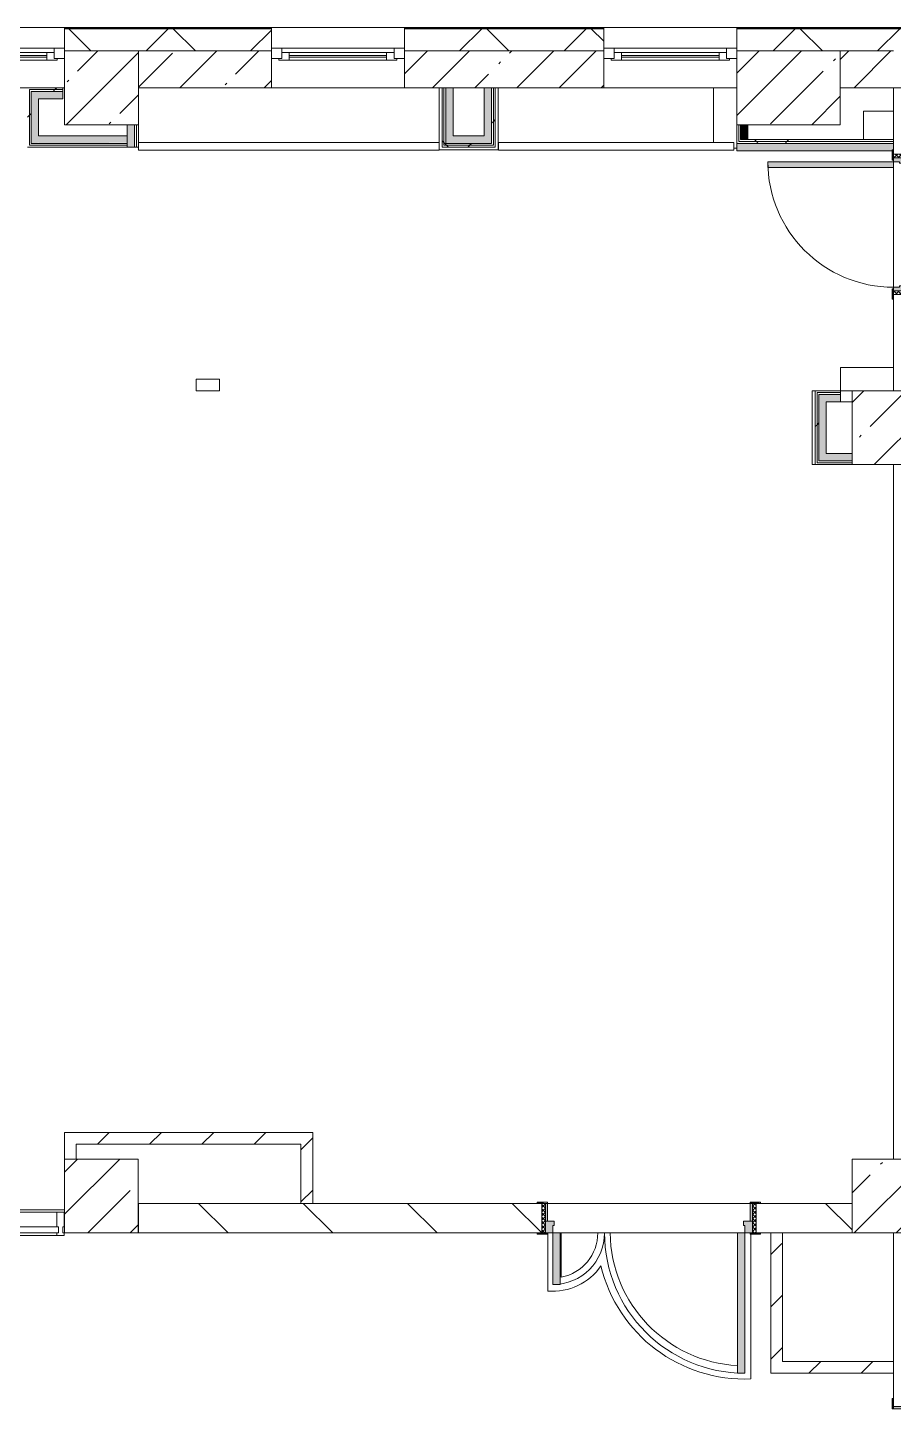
# Model space of a CAD drawing. Header units: millimetres. Extents: x -2766 to 205613, y -8553 to 29000.
# Drawn here: x 193953 to 199813, y 12246 to 21558 of the extents above; entities that cross this region are included whole.
import ezdxf

# ---------------------------------------------------------------- set-up
doc = ezdxf.new("R2010")
doc.units = ezdxf.units.MM
doc.linetypes.add('200_ШТРИХ__ш1_п0_6_', pattern=[800, 500, -300])
for name, color, linetype, lineweight in [('A-DETL-MBND-1', 7, '200_ШТРИХ__ш1_п0_6_', 9), ('A-GLAZ-2', 7, 'Continuous', 5), ('A-GLAZ-CURT-3', 7, 'Continuous', 5), ('A-GLAZ-CWMG-3', 7, 'Continuous', 5), ('A-WALL', 7, 'Continuous', 9), ('A-WALL-3', 7, 'Continuous', 5), ('I-WALL-3', 7, 'Continuous', 5), ('S-COLS-2', 7, 'Continuous', 5)]:
    doc.layers.add(name, color=color, linetype=linetype, lineweight=lineweight)
for name, color, linetype, lineweight, true_color in [('A-DOOR-2', 7, 'Continuous', 5, 0xaaaaaa), ('A-DOOR-3', 7, 'Continuous', 5, 0xe2e2e2), ('A-DOOR-FRAM-3', 7, 'Continuous', 5, 0xe2e2e2), ('A-DOOR-FRAM-4', 7, 'Continuous', 5, 0xaaaaaa), ('A-FLOR-2', 7, 'Continuous', 5, 0xaaaaaa), ('I-WALL-1', 7, 'Continuous', 9, 0xe7e7e7), ('I-WALL-2', 7, 'Continuous', 5, 0xe7e7e7)]:
    doc.layers.add(name, color=color, linetype=linetype, lineweight=lineweight, true_color=true_color)
pattern_1 = [(45, (78603, 0), (-285.1231, 285.1231), []), (45, (78888.1, 0), (-285.1231, 285.1231), [504.031, -100.806, 16.764, -84.042])]
pattern_2 = [(45, (78602.98, 0), (-176.7767, 176.7767), [])]
pattern_3 = [(45, (78603, 0), (-530.33, 530.33), []), (135, (78603, 0), (-530.33, -530.33), [])]

# ---------------------------------------------------------------- blocks, each defined once
blk = doc.blocks.new('110_Дверь_СКБ_2Ст - Д-1_л_Лестничная клетка EIS60 2-32142534-2_2_1_птичка')
at = {"layer": 'A-DOOR-3'}
for points in [[(662.5, 693.3), (662.5, 1010), (612.5, 1010), (613.3, 110), (662.5, 110), (662.5, 526.8)], [(-587.5, 510), (-637.5, 510), (-637.5, 110), (-587.5, 110), (-587.5, 504.6)], [(712.5, -110), (712.5, 30), (697.5, 30), (697.5, -110)]]:
    blk.add_hatch(color=256, dxfattribs=at).paths.add_polyline_path(points)
h = blk.add_hatch(color=256, dxfattribs=at)
h.paths.add_polyline_path([(712.5, 110), (662.5, 110), (662.5, 60), (652.5, 60), (652.5, 30), (712.5, 30)])
h.paths.add_polyline_path([(-627.5, 30), (-627.5, 60), (-637.5, 60), (-637.5, 110), (-687.5, 106.2), (-687.5, 30), (-637.5, 30)])
at = {"layer": 'A-DOOR-FRAM-3'}
for points in [[(-672.5, 112.8), (-672.5, 118), (-742.5, 118), (-742.5, 110), (-672.5, 110)], [(767.5, 118), (697.5, 118), (703.3, 110), (767.5, 110)], [(-672.5, 30), (-687.5, 30), (-687.5, -110), (-672.5, -110)], [(-672.5, -110), (-742.5, -110), (-742.5, -118), (-672.5, -118)], [(767.5, -110), (697.5, -110), (697.5, -118), (767.5, -118)]]:
    blk.add_hatch(color=256, dxfattribs=at).paths.add_polyline_path(points)
at = {"layer": 'A-DOOR-2'}
for p, q in [((662.5, 1010), (612.5, 1010)), ((612.5, 1010), (612.5, 110)), ((662.5, 110), (662.5, 1010)), ((-637.5, 510), (-637.5, 110)), ((-587.5, 510), (-637.5, 510)), ((-587.5, 110), (-587.5, 510)), ((-637.5, 110), (-587.5, 110)), ((612.5, 110), (662.5, 110))]:
    blk.add_line(p, q, dxfattribs=at)
for centre, radius, start, end in [((662.5, 110), 900, 90, 180), ((-637.5, 110), 400, 360, 90)]:
    blk.add_arc(centre, radius, start, end, dxfattribs=at)
at = {"layer": 'A-DOOR-FRAM-4'}
for p, q in [((-672.5, 118), (-742.5, 118)), ((-742.5, 118), (-742.5, 110)), ((-742.5, 110), (-672.5, 110)), ((-637.5, 110), (-687.5, 110)), ((-687.5, 110), (-687.5, 30)), ((-672.5, 110), (-672.5, 118)), ((-637.5, 60), (-637.5, 110)), ((662.5, 110), (662.5, 60)), ((712.5, 110), (662.5, 110)), ((767.5, 118), (697.5, 118)), ((697.5, 118), (697.5, 110)), ((697.5, 110), (767.5, 110)), ((712.5, 30), (712.5, 110)), ((767.5, 110), (767.5, 118)), ((-687.5, 30), (-627.5, 30)), ((-672.5, 30), (-687.5, 30)), ((-687.5, 30), (-687.5, -110)), ((-672.5, -110), (-672.5, 30)), ((-627.5, 60), (-637.5, 60)), ((-627.5, 30), (-627.5, 60)), ((662.5, 60), (652.5, 60)), ((652.5, 60), (652.5, 30)), ((652.5, 30), (712.5, 30)), ((712.5, 30), (697.5, 30)), ((697.5, 30), (697.5, -110)), ((712.5, -110), (712.5, 30)), ((-672.5, -110), (-742.5, -110)), ((-742.5, -110), (-742.5, -118)), ((-742.5, -118), (-672.5, -118)), ((-687.5, -110), (-672.5, -110)), ((-672.5, -118), (-672.5, -110)), ((697.5, -110), (712.5, -110)), ((767.5, -110), (697.5, -110)), ((697.5, -110), (697.5, -118)), ((697.5, -118), (767.5, -118)), ((767.5, -118), (767.5, -110))]:
    blk.add_line(p, q, dxfattribs=at)
blk = doc.blocks.new('120_Окно_СКБ_1Ст - 120_Окно_СКБ_1Ст 900х2500_h_ с форточкой-V222-2_2_1_птичка')
at = {"layer": 'A-GLAZ-2'}
for p, q in [((-450, -127), (-450, -57)), ((-450, -57), (-380, -57)), ((450, -57), (-450, -57)), ((-380, -57), (-380, -127)), ((380, -87), (-380, -87)), ((-380, -87), (-380, -127)), ((-330, -137), (-330, -87)), ((330, -137), (330, -87)), ((380, -127), (380, -57)), ((380, -57), (450, -57)), ((380, -127), (380, -87)), ((450, -57), (450, -127)), ((-380, -127), (-450, -127)), ((-450, -127), (-400, -127)), ((-380, -127), (-400, -127)), ((-400, -127), (-400, -137)), ((-400, -137), (400, -137)), ((400, -137), (-400, -137)), ((-330, -107), (330, -107)), ((330, -117), (-330, -117)), ((450, -127), (380, -127)), ((400, -127), (380, -127)), ((400, -127), (449.8, -127)), ((400, -137), (400, -127))]:
    blk.add_line(p, q, dxfattribs=at)
blk = doc.blocks.new('110_Дверь_СКБ_1Ст_Внутренняя1 - Д-8 950x2100h_охрана-V233-2_2_1_птичка')
at = {"layer": 'A-DOOR-2'}
h = blk.add_hatch(dxfattribs=at)
h.set_pattern_fill('FP_128', color=256, style=0, pattern_type=2)
h.set_pattern_definition([(135, (1826.41, 164.685), (-14.14214, -14.14214), []), (225, (1826.41, 164.685), (14.14214, -14.14214), [])])
h.paths.add_polyline_path([(462.5, 84.3), (462.5, -100), (487.5, -100), (487.5, 100), (462.5, 100)])
at = {"layer": 'A-DOOR-3'}
h = blk.add_hatch(color=256, dxfattribs=at)
h.paths.add_polyline_path([(-437.5, 100), (-437.5, 20), (-402.5, 20), (-402.5, 60), (-412.5, 60), (-412.5, 100), (-422.5, 100)])
h.paths.add_polyline_path([(427.5, 44), (427.5, 20), (462.5, 20), (462.5, 100), (437.5, 100), (437.5, 60), (427.5, 60)])
at = {"layer": 'A-DOOR-FRAM-3'}
for points in [[(397.5, 100), (437.5, 100), (437.5, 950), (397.5, 950), (397.5, 138.6)], [(-492.5, 100), (-422.5, 100), (-422.5, 108), (-492.5, 108)], [(447.5, 100), (517.5, 100), (517.5, 108), (447.5, 108)], [(-437.5, -100), (-422.5, -100), (-422.5, 20), (-437.5, 20)], [(447.5, -100), (462.5, -100), (462.5, 20), (447.5, 20)], [(-492.5, -108), (-422.5, -108), (-422.5, -100), (-492.5, -100)], [(447.5, -100), (447.5, -108), (517.5, -108), (517.5, -100), (462.5, -100)]]:
    blk.add_hatch(color=256, dxfattribs=at).paths.add_polyline_path(points)
at = {"layer": 'A-DOOR-FRAM-4'}
h = blk.add_hatch(dxfattribs=at)
h.set_pattern_fill('FP_129', color=256, style=0, pattern_type=2)
h.set_pattern_definition([(45, (-296.384, 164.685), (-14.1421, 14.1421), []), (135, (-296.384, 164.685), (-14.1421, -14.1421), [])])
h.paths.add_polyline_path([(-462.5, -100), (-437.5, -100), (-437.5, 100), (-462.5, 100)])
at = {"layer": 'A-DOOR-2'}
for p, q in [((437.5, 950), (397.5, 950)), ((397.5, 950), (397.5, 100)), ((437.5, 100), (437.5, 950)), ((397.5, 100), (437.5, 100))]:
    blk.add_line(p, q, dxfattribs=at)
blk.add_arc((437.5, 100), 850, 90, 180, dxfattribs=at)
at = {"layer": 'A-DOOR-FRAM-4'}
for p, q in [((-422.5, 108), (-492.5, 108)), ((-492.5, 108), (-492.5, 100)), ((-492.5, 100), (-422.5, 100)), ((-437.5, 100), (-462.5, 100)), ((-462.5, 100), (-462.5, -100)), ((-412.5, 100), (-437.5, 100)), ((-437.5, 100), (-437.5, 20)), ((-437.5, -100), (-437.5, 100)), ((-422.5, 100), (-437.5, 100)), ((-437.5, 100), (-437.5, 99)), ((-437.5, 99), (-422.5, 99)), ((-422.5, 100), (-422.5, 108)), ((-422.5, 99), (-422.5, 100)), ((-412.5, 60), (-412.5, 100)), ((437.5, 100), (437.5, 60)), ((462.5, 100), (437.5, 100)), ((517.5, 108), (447.5, 108)), ((447.5, 108), (447.5, 100)), ((462.5, 100), (447.5, 100)), ((447.5, 100), (447.5, 99)), ((447.5, 100), (517.5, 100)), ((447.5, 99), (462.5, 99)), ((462.5, 20), (462.5, 100)), ((487.5, 100), (462.5, 100)), ((462.5, 100), (462.5, -100)), ((462.5, 99), (462.5, 100)), ((487.5, -100), (487.5, 100)), ((517.5, 100), (517.5, 108)), ((-437.5, 20), (-402.5, 20)), ((-422.5, 20), (-437.5, 20)), ((-437.5, 20), (-437.5, -100)), ((-422.5, -100), (-422.5, 20)), ((-402.5, 60), (-412.5, 60)), ((-402.5, 20), (-402.5, 60)), ((437.5, 60), (427.5, 60)), ((427.5, 60), (427.5, 20)), ((427.5, 20), (462.5, 20)), ((462.5, 20), (447.5, 20)), ((447.5, 20), (447.5, -100)), ((462.5, -100), (462.5, 20)), ((-422.5, -100), (-492.5, -100)), ((-492.5, -100), (-492.5, -108)), ((-492.5, -108), (-422.5, -108)), ((-462.5, -100), (-437.5, -100)), ((-437.5, -100), (-422.5, -100)), ((-422.5, -108), (-422.5, -100)), ((447.5, -100), (462.5, -100)), ((517.5, -100), (447.5, -100)), ((447.5, -100), (447.5, -108)), ((447.5, -108), (517.5, -108)), ((462.5, -100), (487.5, -100)), ((517.5, -108), (517.5, -100))]:
    blk.add_line(p, q, dxfattribs=at)
blk = doc.blocks.new('120_Окно_СКБ_2Ст_Фрамуга сверху - 120_Окно_СКБ_2Ст_2300х2500_h_ ДОО-V239-2_2_1_птичка')
at = {"layer": 'A-GLAZ-2'}
for p, q in [((-1150, -127), (-1150, -57)), ((-1150, -57), (-1080, -57)), ((1150, -57), (-1150, -57)), ((-1080, -57), (-1080, -127)), ((-1080, -57), (1080, -57)), ((520, -87), (-1080, -87)), ((-1080, -87), (-1080, -127)), ((-1030, -137), (-1030, -87)), ((470, -137), (470, -87)), ((520, -127), (520, -57)), ((520, -57), (590, -57)), ((520, -127), (520, -87)), ((590, -57), (590, -127)), ((1080, -87), (590, -87)), ((590, -87), (590, -127)), ((640, -137), (640, -87)), ((1030, -137), (1030, -87)), ((1080, -127), (1080, -57)), ((1080, -57), (1150, -57)), ((1080, -127), (1080, -87)), ((1150, -57), (1150, -127)), ((-1080, -127), (-1150, -127)), ((-1150, -127), (-1100, -127)), ((-1080, -127), (-1100, -127)), ((-1100, -127), (-1100, -137)), ((-1100, -137), (540, -137)), ((540, -137), (-1100, -137)), ((-1030, -107), (470, -107)), ((470, -117), (-1030, -117)), ((590, -127), (520, -127)), ((540, -127), (520, -127)), ((540, -127), (570, -127)), ((540, -127), (570, -127)), ((540, -137), (540, -127)), ((590, -127), (570, -127)), ((570, -127), (570, -137)), ((570, -137), (1100, -137)), ((1100, -137), (570, -137)), ((640, -107), (1030, -107)), ((1030, -117), (640, -117)), ((1150, -127), (1080, -127)), ((1100, -127), (1080, -127)), ((1100, -127), (1150, -127)), ((1100, -137), (1100, -127))]:
    blk.add_line(p, q, dxfattribs=at)
blk = doc.blocks.new('120_Окно_СКБ_1Ст - 120_Окно_СКБ_1Ст 900х2500_h_ с форточкой-22877787-2_2_1_птичка')
at = {"layer": 'A-GLAZ-2'}
for p, q in [((-450, -127), (-450, -57)), ((-450, -57), (-380, -57)), ((450, -57), (-450, -57)), ((-380, -57), (-380, -127)), ((380, -87), (-380, -87)), ((-380, -87), (-380, -127)), ((-330, -137), (-330, -87)), ((330, -137), (330, -87)), ((380, -127), (380, -57)), ((380, -57), (450, -57)), ((380, -127), (380, -87)), ((450, -57), (450, -127)), ((-380, -127), (-450, -127)), ((-450, -127), (-400, -127)), ((-380, -127), (-400, -127)), ((-400, -127), (-400, -137)), ((-400, -137), (400, -137)), ((400, -137), (-400, -137)), ((-330, -107), (330, -107)), ((330, -117), (-330, -117)), ((450, -127), (380, -127)), ((400, -127), (380, -127)), ((400, -127), (450, -127)), ((400, -137), (400, -127))]:
    blk.add_line(p, q, dxfattribs=at)
blk = doc.blocks.new('BSC_Колонна _Прямоугольная - 700х500-23282984-2_2_1_птичка')
at = {"layer": 'S-COLS-2'}
h = blk.add_hatch(dxfattribs=at)
h.set_pattern_fill('FP_166', color=256, style=0, pattern_type=2)
h.set_pattern_definition([(45, (-120500, -21150), (-285.1231, 285.1231), []), (45, (-120214.88, -21150), (-285.1231, 285.1231), [504.031, -100.806, 16.764, -84.042])])
h.paths.add_polyline_path([(-349.8, -250), (350, -250), (350, 250), (-350, 250), (-350, -250)])
for p, q in [((350, 250), (-350, 250)), ((-350, 250), (-350, -250)), ((350, -250), (350, 250)), ((-350, -250), (350, -250))]:
    blk.add_line(p, q, dxfattribs=at)
blk = doc.blocks.new('BSC_Колонна _Прямоугольная - 500х500-23282985-2_2_1_птичка')
at = {"layer": 'S-COLS-2'}
h = blk.add_hatch(dxfattribs=at)
h.set_pattern_fill('FP_167', color=256, style=0, pattern_type=2)
h.set_pattern_definition([(45, (-115850.45, -21150), (-285.1231, 285.1231), []), (45, (-115565.32, -21150), (-285.1231, 285.1231), [504.031, -100.806, 16.764, -84.042])])
h.paths.add_polyline_path([(-250, -250), (250, -250), (250, 250), (-250, 250), (-250, -122.6)])
for p, q in [((250, 250), (-250, 250)), ((-250, 250), (-250, -250)), ((250, -250), (250, 250)), ((-250, -250), (250, -250))]:
    blk.add_line(p, q, dxfattribs=at)
blk = doc.blocks.new('BSC_Колонна _Прямоугольная - 500х500-22291386-2_2_1_птичка')
at = {"layer": 'S-COLS-2'}
h = blk.add_hatch(dxfattribs=at)
h.set_pattern_fill('FP_173', color=256, style=0, pattern_type=2)
h.set_pattern_definition([(45, (-121180, -13650), (-285.1231, 285.1231), []), (45, (-120894.88, -13650), (-285.1231, 285.1231), [504.031, -100.806, 16.764, -84.042])])
h.paths.add_polyline_path([(127.8, -250), (250, -250), (250, 250), (-250, 250), (-250, -250), (62, -250)])
for p, q in [((250, 250), (-250, 250)), ((-250, 250), (-250, -250)), ((250, -250), (250, 250)), ((-250, -250), (250, -250))]:
    blk.add_line(p, q, dxfattribs=at)
blk = doc.blocks.new('BSC_Колонна _Прямоугольная - 500х500-V255-2_2_1_птичка')
at = {"layer": 'S-COLS-2'}
h = blk.add_hatch(dxfattribs=at)
h.set_pattern_fill('FP_178', color=256, style=0, pattern_type=2)
h.set_pattern_definition([(45, (-121180, -18850), (-285.1231, 285.1231), []), (45, (-120894.88, -18850), (-285.1231, 285.1231), [504.031, -100.806, 16.764, -84.042])])
h.paths.add_polyline_path([(250, -250), (250, 250), (-250, 250), (-250, -250), (230, -250)])
for p, q in [((250, 250), (-250, 250)), ((-250, 250), (-250, -250)), ((250, -250), (250, 250)), ((-250, -250), (250, -250))]:
    blk.add_line(p, q, dxfattribs=at)
blk = doc.blocks.new('110_Дверь_СКБ_2Ст - Д-6_п__ ДОО_Дв_1450x2100h_Дверь из раздевальной в коридор-32371698-2_2_1_птичка')
at = {"layer": 'A-DOOR-2'}
h = blk.add_hatch(dxfattribs=at)
h.set_pattern_fill('FP_181', color=256, style=0, pattern_type=2)
h.set_pattern_definition([(225, (1576.41, -164.685), (-14.14214, 14.14214), []), (135, (1576.41, -164.685), (14.14214, 14.14214), [])])
h.paths.add_polyline_path([(712.5, -100), (737.5, -98.2), (737.5, 100), (712.5, 100), (712.5, -0.2)])
at = {"layer": 'A-DOOR-3'}
h = blk.add_hatch(color=256, dxfattribs=at)
h.paths.add_polyline_path([(-687.5, -100), (-637.5, -100), (-637.5, -50), (-627.5, -50), (-627.5, -20), (-687.5, -20)])
h.paths.add_polyline_path([(702.5, -100), (712.5, -100), (710.5, -20), (652.5, -20), (652.5, -50), (662.5, -50), (662.5, -100)])
for points in [[(-637.5, -450), (-587.5, -450), (-587.5, -100), (-637.5, -100), (-637.5, -256.8)], [(662.5, -1050), (662.5, -100), (612.5, -100), (612.5, -1050)]]:
    blk.add_hatch(color=256, dxfattribs=at).paths.add_polyline_path(points)
at = {"layer": 'A-DOOR-FRAM-3'}
for points in [[(-742.5, 100), (-672.5, 105.7), (-672.5, 108), (-742.5, 108)], [(-672.5, -20), (-672.5, 100), (-687.5, 100), (-687.5, -20)], [(712.5, 100), (767.5, 104.1), (767.5, 108), (697.5, 108), (697.5, 100)], [(710.5, -20), (712.5, -20), (712.5, 100), (697.5, 100), (702.5, -20)], [(-742.5, -108), (-672.5, -105.2), (-672.5, -100), (-742.5, -100)], [(712.5, -108), (767.5, -107), (767.5, -100), (697.5, -100), (702.5, -108), (711.4, -108)]]:
    blk.add_hatch(color=256, dxfattribs=at).paths.add_polyline_path(points)
at = {"layer": 'A-DOOR-FRAM-4'}
h = blk.add_hatch(dxfattribs=at)
h.set_pattern_fill('FP_182', color=256, style=0, pattern_type=2)
h.set_pattern_definition([(315, (-546.384, -164.685), (-14.1421, -14.1421), []), (225, (-546.384, -164.685), (-14.1421, 14.1421), [])])
h.paths.add_polyline_path([(-712.5, -100), (-687.5, -100), (-687.5, 100), (-712.5, 100)])
at = {"layer": 'A-DOOR-2'}
for p, q in [((-637.5, -100), (-587.5, -100)), ((-637.5, -450), (-637.5, -100)), ((-587.5, -100), (-587.5, -450)), ((612.5, -100), (662.5, -100)), ((612.5, -1050), (612.5, -100)), ((662.5, -100), (662.5, -1050)), ((-587.5, -450), (-637.5, -450)), ((662.5, -1050), (612.5, -1050))]:
    blk.add_line(p, q, dxfattribs=at)
for centre, radius, start, end in [((-637.5, -100), 350, 270, 0), ((662.5, -100), 950, 180, 270)]:
    blk.add_arc(centre, radius, start, end, dxfattribs=at)
at = {"layer": 'A-DOOR-FRAM-4'}
for p, q in [((-742.5, 108), (-672.5, 108)), ((-742.5, 100), (-742.5, 108)), ((-672.5, 100), (-742.5, 100)), ((-712.5, 100), (-687.5, 100)), ((-712.5, -100), (-712.5, 100)), ((-687.5, 100), (-687.5, -100)), ((-687.5, 100), (-672.5, 100)), ((-687.5, -20), (-687.5, 100)), ((-672.5, 108), (-672.5, 100)), ((-672.5, 100), (-672.5, -20)), ((697.5, 100), (697.5, 108)), ((697.5, 108), (767.5, 108)), ((697.5, -20), (697.5, 100)), ((697.5, 100), (712.5, 100)), ((767.5, 100), (697.5, 100)), ((712.5, -100), (712.5, 100)), ((712.5, 100), (737.5, 100)), ((712.5, 100), (712.5, -20)), ((737.5, 100), (737.5, -100)), ((767.5, 108), (767.5, 100)), ((-687.5, -20), (-627.5, -20)), ((-687.5, -100), (-687.5, -20)), ((-672.5, -20), (-687.5, -20)), ((-637.5, -50), (-637.5, -100)), ((-627.5, -50), (-637.5, -50)), ((-627.5, -20), (-627.5, -50)), ((652.5, -20), (712.5, -20)), ((652.5, -50), (652.5, -20)), ((662.5, -50), (652.5, -50)), ((662.5, -100), (662.5, -50)), ((712.5, -20), (697.5, -20)), ((712.5, -20), (712.5, -100)), ((-742.5, -100), (-672.5, -100)), ((-742.5, -108), (-742.5, -100)), ((-672.5, -108), (-742.5, -108)), ((-687.5, -100), (-712.5, -100)), ((-637.5, -100), (-687.5, -100)), ((-672.5, -100), (-672.5, -108)), ((712.5, -100), (662.5, -100)), ((697.5, -108), (697.5, -100)), ((697.5, -100), (767.5, -100)), ((767.5, -108), (697.5, -108)), ((737.5, -100), (712.5, -100)), ((767.5, -100), (767.5, -108))]:
    blk.add_line(p, q, dxfattribs=at)
blk = doc.blocks.new('Системная панель - Стекло - 40мм-32428871-2_2_1_птичка')
at = {"layer": 'A-GLAZ-CURT-3'}
for p, q in [((749.5, 0), (-749.5, 0)), ((-749.5, 0), (-749.5, -40)), ((749.5, -40), (749.5, 0)), ((-749.5, -40), (749.5, -40))]:
    blk.add_line(p, q, dxfattribs=at)
blk = doc.blocks.new('Прямоугольный импост - Импост структурный с накладкой - 160мм Темный-32428319-2_2_1_птичка')
at = {"layer": 'A-GLAZ-CWMG-3'}
for p, q in [((0, 140), (-50, 140)), ((-50, 140), (-50, 40)), ((0, 40), (0, 140)), ((-50, 40), (-40, 40)), ((-40, 0), (-50, 0)), ((-50, 0), (-50, -17)), ((-40, 40), (-40, 0)), ((-10, 0), (-10, 40)), ((-10, 40), (0, 40)), ((0, 0), (-10, 0)), ((0, -17), (0, 0)), ((-50, -17), (0, -17))]:
    blk.add_line(p, q, dxfattribs=at)
blk = doc.blocks.new('Прямоугольный импост - Импост структурный с накладкой - 160мм Темный-32428868-2_2_1_птичка')
at = {"layer": 'A-GLAZ-CWMG-3'}
for p, q in [((114070.5, 13540), (115549.5, 13540)), ((114070.5, 13383), (115549.5, 13383))]:
    blk.add_line(p, q, dxfattribs=at)

msp = doc.modelspace()

# ---------------------------------------------------------------- hatches: boundary and pattern name
at = {"layer": 'A-WALL-3'}
h = msp.add_hatch(dxfattribs=at)
h.set_pattern_fill('FP_121', color=256, style=0, pattern_type=2)
h.set_pattern_definition([(45, (78603, 0), (-353.5534, 353.5534), []), (135, (78603, 0), (-353.5534, -353.5534), [])])
h.paths.add_polyline_path([(189367.6, 21400), (189853, 21400), (189848, 21550), (188553.4, 21550), (188553.4, 21400), (188953, 21400)])
h.paths.add_polyline_path([(184653, 21400), (185453.4, 21400), (185453.4, 21550), (184153.2, 21550), (184153.2, 21400)])
h.paths.add_polyline_path([(187073, 21400), (187653.4, 21400), (187653.4, 21550), (186353.4, 21550), (186353.4, 21400), (186998, 21400)])
h.paths.add_polyline_path([(181853.2, 21400), (181853.2, 21550), (180653, 21550), (180653, 21400)])
h.paths.add_polyline_path([(179468, 21400), (179753, 21400), (179753, 21550), (175213, 21550), (175213, 21400), (179459.1, 21400)])
h.paths.add_polyline_path([(171802.4, 21400), (171913, 21400), (171913, 21550), (171663, 21550), (171663, 21400)])
h.paths.add_polyline_path([(203833, 21400), (203833, 21550), (198753.2, 21550), (198753.2, 21400), (203780.1, 21400)])
h.paths.add_polyline_path([(194772.3, 21400), (195603.4, 21400), (195603.4, 21550), (194203.4, 21550), (194203.4, 21400), (194703.4, 21400)])
h.paths.add_polyline_path([(196503.4, 21400), (197853.2, 21400), (197853.2, 21550), (196503.4, 21550)])
h.paths.add_polyline_path([(191903.4, 21400), (191903.4, 21550), (190753, 21550), (190753, 21400), (191169.2, 21400)])
at = {"layer": 'I-WALL-1'}
for points in [[(196833.5, 20774), (196833.5, 21150), (196783.5, 21150), (196783.5, 20774)], [(197044.7, 20824), (197093.5, 20824), (197093.5, 21150), (197043.5, 21150), (197043.5, 20824)], [(193978.4, 20774), (194028.4, 20778), (194028.4, 21125), (193978.4, 21125), (193978.4, 20778)], [(198828, 20799), (198828, 20900), (198778, 20900), (198778, 20799)], [(194203, 20774), (194628.4, 20779), (194628.4, 20824), (194028.4, 20824), (194028.4, 20774)], [(197093.5, 20774), (197093.5, 20824), (196833.5, 20824), (196833.5, 20774), (197081.1, 20774)], [(199308.6, 19025), (199455, 19025), (199455, 19075), (199308.6, 19075)]]:
    msp.add_hatch(color=256, dxfattribs=at).paths.add_polyline_path(points)
at = {"layer": 'I-WALL-2'}
for points in [[(194028.4, 21075), (194193.4, 21075), (194193.4, 21125), (194028.4, 21125), (194028.4, 21118.8)], [(194628.4, 20749), (194678.4, 20749), (194678.4, 20900), (194628.4, 20900), (194628.4, 20779)], [(198753, 20724), (199805, 20724), (199805, 20730), (199813, 20730), (199808, 20774), (198753, 20774), (198753, 20724.7)], [(199358.6, 18625), (199358.6, 19025), (199308.6, 19025), (199308.6, 18625)], [(199511.8, 18625), (199533, 18625), (199533, 18675), (199358.6, 18675), (199358.6, 18625), (199500.9, 18625)]]:
    msp.add_hatch(color=256, dxfattribs=at).paths.add_polyline_path(points)
at = {"layer": 'I-WALL-3'}
h = msp.add_hatch(dxfattribs=at)
h.set_pattern_fill('FP_123', color=256, style=0, pattern_type=2)
h.set_pattern_definition(pattern_1)
h.paths.add_polyline_path([(186828, 21150), (187653.4, 21150), (187653.4, 21400), (186353.4, 21400), (186353.4, 21150), (186778, 21150)])
h.paths.add_polyline_path([(179459.1, 21150), (179753, 21150), (179753, 21400), (179403, 21400), (179403, 21150)])
h.paths.add_polyline_path([(199813, 21150), (199813, 21400), (199453, 21400), (199453, 21150), (199611, 21150)])
h.paths.add_polyline_path([(196738.5, 21150), (197853.2, 21150), (197853.2, 21400), (196503.4, 21400), (196503.4, 21150), (196573.9, 21150)])
h.paths.add_polyline_path([(188953, 21150), (188953, 21400), (188553.4, 21400), (188553.4, 21150), (188948.1, 21150)])
h.paths.add_polyline_path([(195603.4, 21150), (195603.4, 21400), (194703.4, 21400), (194703.4, 21150), (194772.3, 21150)])
h.paths.add_polyline_path([(181853.2, 21150), (181853.2, 21400), (180653, 21400), (180653, 21150)])
h.paths.add_polyline_path([(189679.3, 21150), (189853, 21150), (189853, 21400), (189653, 21400), (189653, 21150), (189674.8, 21150)])
h.paths.add_polyline_path([(184653, 21150), (185453.4, 21150), (185453.4, 21400), (184653, 21400)])
h.paths.add_polyline_path([(191903.4, 21150), (191903.4, 21400), (190753, 21400), (190753, 21150), (191169.2, 21150)])
h = msp.add_hatch(dxfattribs=at)
h.set_pattern_fill('FP_180', color=256, style=0, pattern_type=2)
h.set_pattern_definition(pattern_3)
h.paths.add_polyline_path([(193965.9, 20749), (193965.5, 21150), (193953.4, 21150), (193953.4, 20749)])
h = msp.add_hatch(dxfattribs=at)
h.set_pattern_fill('FP_180', color=256, style=0, pattern_type=2)
h.set_pattern_definition(pattern_3)
h.paths.add_polyline_path([(194193.4, 21137.5), (194193.4, 21150), (193965.9, 21150), (193965.9, 21137.5), (194133.4, 21137.5)])
h = msp.add_hatch(dxfattribs=at)
h.set_pattern_fill('FP_180', color=256, style=0, pattern_type=2)
h.set_pattern_definition(pattern_3)
h.paths.add_polyline_path([(196771, 20749), (196771, 21150), (196758.5, 21150), (196758.5, 20749)])
h = msp.add_hatch(dxfattribs=at)
h.set_pattern_fill('FP_180', color=256, style=0, pattern_type=2)
h.set_pattern_definition(pattern_3)
h.paths.add_polyline_path([(196783.5, 20761.5), (196783.5, 21150), (196771, 21150), (196771, 20761.5)])
h = msp.add_hatch(dxfattribs=at)
h.set_pattern_fill('FP_180', color=256, style=0, pattern_type=2)
h.set_pattern_definition(pattern_3)
h.paths.add_polyline_path([(197093.5, 20774), (197106, 20774), (197106, 21150), (197093.5, 21150), (197093.5, 20775.1)])
h = msp.add_hatch(dxfattribs=at)
h.set_pattern_fill('FP_180', color=256, style=0, pattern_type=2)
h.set_pattern_definition(pattern_3)
h.paths.add_polyline_path([(197106, 20761.5), (197118.5, 20761.5), (197118.5, 21150), (197106, 21150), (197106, 20762.6)])
h = msp.add_hatch(dxfattribs=at)
h.set_pattern_fill('FP_180', color=256, style=0, pattern_type=2)
h.set_pattern_definition(pattern_3)
h.paths.add_polyline_path([(193965.9, 20761.5), (193978.4, 20761.5), (193978.4, 21137.5), (193965.9, 21137.5), (193965.9, 20778)])
h = msp.add_hatch(dxfattribs=at)
h.set_pattern_fill('FP_180', color=256, style=0, pattern_type=2)
h.set_pattern_definition(pattern_3)
h.paths.add_polyline_path([(194193.4, 21125), (194193.4, 21137.5), (193978.4, 21137.5), (193978.4, 21125), (194063.4, 21125)])
h = msp.add_hatch(dxfattribs=at)
h.set_pattern_fill('FP_180', color=256, style=0, pattern_type=2)
h.set_pattern_definition(pattern_3)
h.paths.add_polyline_path([(194690.9, 20749), (194690.9, 20900), (194678.4, 20900), (194678.4, 20749)])
h = msp.add_hatch(dxfattribs=at)
h.set_pattern_fill('FP_180', color=256, style=0, pattern_type=2)
h.set_pattern_definition(pattern_3)
h.paths.add_polyline_path([(198765.5, 20799), (198778, 20799), (198778, 20900), (198765.5, 20900)])
h = msp.add_hatch(dxfattribs=at)
h.set_pattern_fill('FP_180', color=256, style=0, pattern_type=2)
h.set_pattern_definition(pattern_3)
h.paths.add_polyline_path([(197024.3, 20761.5), (197106, 20762.6), (197106, 20774), (196783.5, 20774), (196783.5, 20761.5), (196833.5, 20761.5)])
h = msp.add_hatch(dxfattribs=at)
h.set_pattern_fill('FP_180', color=256, style=0, pattern_type=2)
h.set_pattern_definition(pattern_3)
h.paths.add_polyline_path([(199808, 20774), (199813, 20774), (199813, 20786.5), (198753, 20786.5), (198753.2, 20774), (199611, 20774)])
h = msp.add_hatch(dxfattribs=at)
h.set_pattern_fill('FP_180', color=256, style=0, pattern_type=2)
h.set_pattern_definition(pattern_3)
h.paths.add_polyline_path([(199805.3, 20786.5), (199813, 20786.5), (199813, 20799), (198765.5, 20799), (198765.5, 20786.5), (199611, 20786.5)])
h = msp.add_hatch(dxfattribs=at)
h.set_pattern_fill('FP_180', color=256, style=0, pattern_type=2)
h.set_pattern_definition(pattern_3)
h.paths.add_polyline_path([(197118.5, 20749), (197118.5, 20761.5), (196771, 20758.4), (196771, 20749), (197113.7, 20749)])
h = msp.add_hatch(dxfattribs=at)
h.set_pattern_fill('FP_180', color=256, style=0, pattern_type=2)
h.set_pattern_definition(pattern_3)
h.paths.add_polyline_path([(199283.6, 18600), (199296.1, 18600), (199296.1, 19087.5), (199283.6, 19087.5), (199283.6, 18660.9)])
h = msp.add_hatch(dxfattribs=at)
h.set_pattern_fill('FP_180', color=256, style=0, pattern_type=2)
h.set_pattern_definition(pattern_3)
h.paths.add_polyline_path([(199296.1, 18612.5), (199308.6, 18612.5), (199308.6, 19075), (199296.1, 19073.9), (199296.1, 18660.9)])
h = msp.add_hatch(dxfattribs=at)
h.set_pattern_fill('FP_127', color=256, style=0, pattern_type=2)
h.set_pattern_definition(pattern_2)
h.paths.add_polyline_path([(195823.6, 14000), (195883.4, 14000), (195883.4, 14080), (194283, 14080), (194283, 14000), (195803.4, 14000)])
h = msp.add_hatch(dxfattribs=at)
h.set_pattern_fill('FP_127', color=256, style=0, pattern_type=2)
h.set_pattern_definition(pattern_2)
h.paths.add_polyline_path([(195803.4, 13600), (195883.4, 13600), (195883.4, 14000), (195803.4, 14000), (195803.4, 13610.3)])
h = msp.add_hatch(dxfattribs=at)
h.set_pattern_fill('FP_126', color=256, style=0, pattern_type=2)
h.set_pattern_definition([(135, (78603, 0), (-353.5534, -353.5534), [])])
h.paths.add_polyline_path([(199111, 13400), (199533, 13400), (199533, 13600), (198883, 13600), (198883, 13400), (199063, 13400)])
h.paths.add_polyline_path([(195883.4, 13400), (197433, 13400), (197433, 13600), (194703.4, 13600), (194703.4, 13400), (194772.3, 13400)])
h = msp.add_hatch(dxfattribs=at)
h.set_pattern_fill('FP_127', color=256, style=0, pattern_type=2)
h.set_pattern_definition(pattern_2)
h.paths.add_polyline_path([(199063, 12450), (199057.5, 13400), (198983, 13400), (198983, 12450)])
h = msp.add_hatch(dxfattribs=at)
h.set_pattern_fill('FP_127', color=256, style=0, pattern_type=2)
h.set_pattern_definition(pattern_2)
h.paths.add_polyline_path([(199762.4, 12450), (199813, 12450), (199813, 12530), (199063, 12530), (199063, 12450), (199276.2, 12450)])
at = {"layer": 'S-COLS-2'}
h = msp.add_hatch(dxfattribs=at)
h.set_pattern_fill('FP_123', color=256, style=0, pattern_type=2)
h.set_pattern_definition(pattern_1)
h.paths.add_polyline_path([(194703, 13400), (194703, 13900), (194203, 13900), (194203, 13400), (194321.9, 13400)])

# ---------------------------------------------------------------- linework, layer by layer
at = {"layer": 'A-DETL-MBND-1'}
for p, q in [((198595, 20779), (198595, 21150)), ((199813, 20992), (199611, 20992)), ((199611, 20992), (199611, 20799)), ((198733.2, 20742), (198753, 20742)), ((199455, 19100), (199455, 19258)), ((199455, 19258), (199813, 19258)), ((195095, 19100), (195095, 19177.5)), ((195095, 19177.5), (195253, 19177.5)), ((195095, 19100), (195253, 19100)), ((195253, 19177.5), (195253, 19100)), ((199455, 19025), (199533, 19025))]:
    msp.add_line(p, q, dxfattribs=at)
at = {"layer": 'A-FLOR-2'}
for p, q in [((196738.5, 20779), (196738.5, 21150)), ((197138.5, 21150), (197138.5, 20730)), ((197138.5, 20730), (196738.5, 20730)), ((199813, 19800), (199813, 20610)), ((199813, 20610), (199813, 19800)), ((199263.6, 18600), (199263.6, 19100)), ((199263.6, 19100), (199283.6, 19100)), ((199455, 19100), (199533, 19100)), ((199283.6, 18600), (199263.6, 18600)), ((191143, 13557), (194203, 13557)), ((197473.9, 13400), (197473.9, 13006.4)), ((197563.9, 13400), (197558, 13400)), ((198758, 13400), (197563.9, 13400)), ((197563.9, 13100.3), (197563.9, 13400)), ((198848, 12411.9), (198848, 13392))]:
    msp.add_line(p, q, dxfattribs=at)
for centre, radius, start, end in [((197507.5, 13400), 305, 280.66451, 0), ((198805.5, 13411), 910, 180.6926, 267.00995), ((197507.5, 13400), 395, 265.12655, 325.57769), ((198805.5, 13411), 1000, 193.54971, 272.43764)]:
    msp.add_arc(centre, radius, start, end, dxfattribs=at)
at = {"layer": 'A-WALL'}
for p, q in [((195603.4, 21553), (194203.4, 21553)), ((195603.4, 21550), (194203.4, 21550)), ((197853.2, 21553), (196503.4, 21553)), ((197853.2, 21550), (196503.4, 21550)), ((203836, 21553), (198753.2, 21553)), ((203833, 21550), (198753.2, 21550)), ((195603.4, 21400), (194703.4, 21400)), ((197853.2, 21400), (196503.4, 21400)), ((199813, 21400), (199453, 21400)), ((194028.4, 21150), (193965.9, 21150)), ((196833.5, 21150), (196758.5, 21150)), ((196771, 20761.5), (196771, 21150)), ((196783.5, 20774), (196783.5, 21150)), ((197118.5, 21150), (197043.5, 21150)), ((197093.5, 21150), (197093.5, 20774)), ((197106, 21150), (197106, 20761.5)), ((200013, 21150), (199813, 21150)), ((193965.9, 20761.5), (193965.9, 21137.5)), ((194193.4, 21137.5), (193965.9, 21137.5)), ((193978.4, 20774), (193978.4, 21125)), ((194193.4, 21125), (193978.4, 21125)), ((194678.4, 20749), (194678.4, 20900)), ((194690.9, 20749), (194690.9, 20900)), ((198765.5, 20786.5), (198765.5, 20900)), ((198778, 20799), (198778, 20900)), ((194628.4, 20774), (193978.4, 20774)), ((197093.5, 20774), (196783.5, 20774)), ((199813, 20774), (198753, 20774)), ((199813, 20786.5), (198765.5, 20786.5)), ((198778, 20799), (198828, 20799)), ((194628.4, 20761.5), (193965.9, 20761.5)), ((197106, 20761.5), (196771, 20761.5)), ((199296.1, 19087.5), (199296.1, 18612.5)), ((199296.1, 19087.5), (199455, 19087.5)), ((199308.6, 19075), (199308.6, 18625)), ((199308.6, 19075), (199455, 19075)), ((199308.6, 18625), (199533, 18625)), ((199296.1, 18612.5), (199533, 18612.5)), ((195803.4, 13600), (195883.4, 13600)), ((199063, 13400), (198983, 13400)), ((199813, 12450), (199813, 12530))]:
    msp.add_line(p, q, dxfattribs=at)
at = {"layer": 'A-WALL-3'}
for p, q in [((198753.2, 21558), (191903.4, 21558)), ((194203.4, 21558), (194203.4, 21400)), ((195603.4, 21400), (195603.4, 21558)), ((196503.4, 21558), (196503.4, 21400)), ((197853.2, 21400), (197853.2, 21558)), ((203841, 21558), (198753.2, 21558)), ((198753.2, 21558), (198753.2, 21400))]:
    msp.add_line(p, q, dxfattribs=at)
at = {"layer": 'I-WALL-3'}
for p, q in [((195603.4, 21150), (195603.4, 21400)), ((196503.4, 21400), (196503.4, 21150)), ((197853.2, 21150), (197853.2, 21400)), ((189653, 21150), (194203.4, 21150)), ((194193.4, 21075), (194193.4, 21150)), ((196758.5, 21150), (194703.4, 21150)), ((196758.5, 21150), (196758.5, 20749)), ((196833.5, 21150), (197043.5, 21150)), ((196833.5, 20824), (196833.5, 21150)), ((197043.5, 21150), (197043.5, 20824)), ((198753, 21150), (197118.5, 21150)), ((197118.5, 20749), (197118.5, 21150)), ((199453, 21150), (199813, 21150)), ((199813, 21150), (199813, 20730)), ((194028.4, 20824), (194028.4, 21075)), ((194028.4, 21075), (194193.4, 21075)), ((194628.4, 20900), (194628.4, 20749)), ((194703.4, 20729), (194703.4, 20900)), ((198753, 20900), (198753, 20724)), ((198828, 20799), (198828, 20900)), ((194628.4, 20824), (194028.4, 20824)), ((194703.4, 20779), (196738.5, 20779)), ((196738.5, 20729), (196738.5, 20779)), ((197043.5, 20824), (196833.5, 20824)), ((197139.5, 20779), (198733.2, 20779)), ((197139.5, 20779), (197139.5, 20729)), ((198733.2, 20729), (198733.2, 20779)), ((199813, 20799), (198828, 20799)), ((199813, 20730), (199813, 20799)), ((193953.4, 20749), (194703.4, 20749)), ((196738.5, 20729), (194703.4, 20729)), ((196758.5, 20749), (197118.5, 20749)), ((198733.2, 20729), (197139.5, 20729)), ((198753, 20724), (199805, 20724)), ((199813, 19800), (199813, 20610)), ((199813, 19720), (199813, 19100)), ((199283.6, 19100), (199283.6, 18600)), ((199455, 19100), (199283.6, 19100)), ((199455, 19025), (199455, 19100)), ((199358.6, 18675), (199358.6, 19025)), ((199358.6, 19025), (199455, 19025)), ((199533, 18675), (199358.6, 18675)), ((199283.6, 18600), (199533, 18600)), ((199813, 18600), (199813, 13900)), ((194203, 14080), (194203, 13900)), ((195883.4, 14080), (194203, 14080)), ((195883.4, 13600), (195883.4, 14080)), ((194283, 13900), (194283, 14000)), ((194283, 14000), (195803.4, 14000)), ((195803.4, 14000), (195803.4, 13600)), ((194203, 13900), (194283, 13900)), ((195803.4, 13600), (194703.4, 13600)), ((194703.4, 13600), (194703.4, 13400)), ((197403, 13600), (195883.4, 13600)), ((197474.7, 13600), (198843, 13600)), ((199533, 13600), (198913, 13600)), ((194703.4, 13400), (197403, 13400)), ((198913, 13400), (198983, 13400)), ((198983, 13400), (198983, 12450)), ((199063, 13400), (199533, 13400)), ((199063, 12530), (199063, 13400)), ((199813, 13400), (199813, 12530)), ((199813, 12530), (199063, 12530)), ((198983, 12450), (199813, 12450)), ((199813, 12450), (199813, 12280))]:
    msp.add_line(p, q, dxfattribs=at)
at = {"layer": 'S-COLS-2'}
for p, q in [((194703, 13900), (194203, 13900)), ((194203, 13900), (194203, 13400)), ((194703, 13400), (194703, 13900)), ((194203, 13400), (194703, 13400))]:
    msp.add_line(p, q, dxfattribs=at)

# ---------------------------------------------------------------- block references
at = {"layer": 'A-DOOR-2'}
for name, p, rotation in [('110_Дверь_СКБ_1Ст_Внутренняя1 - Д-8 950x2100h_охрана-V233-2_2_1_птичка', (199913, 20212.5), 89.99999999999991), ('110_Дверь_СКБ_2Ст - Д-1_л_Лестничная клетка EIS60 2-32142534-2_2_1_птичка', (199923, 11537.5), 269.9999999999999)]:
    msp.add_blockref(name, p, dxfattribs=dict(at, rotation=rotation))
msp.add_blockref('110_Дверь_СКБ_2Ст - Д-6_п__ ДОО_Дв_1450x2100h_Дверь из раздевальной в коридор-32371698-2_2_1_птичка', (198145.5, 13500), dxfattribs=at)
at = {"layer": 'A-GLAZ-2'}
for name, p in [('120_Окно_СКБ_2Ст_Фрамуга сверху - 120_Окно_СКБ_2Ст_2300х2500_h_ ДОО-V239-2_2_1_птичка', (193053.4, 21475)), ('120_Окно_СКБ_1Ст - 120_Окно_СКБ_1Ст 900х2500_h_ с форточкой-22877787-2_2_1_птичка', (196053.4, 21475)), ('120_Окно_СКБ_1Ст - 120_Окно_СКБ_1Ст 900х2500_h_ с форточкой-V222-2_2_1_птичка', (198303.2, 21475))]:
    msp.add_blockref(name, p, dxfattribs=at)
at = {"layer": 'A-GLAZ-CURT-3', "rotation": 180}
msp.add_blockref('Системная панель - Стекло - 40мм-32428871-2_2_1_птичка', (193413, 13400), dxfattribs=at)
at = {"layer": 'A-GLAZ-CWMG-3'}
for name, p in [('Прямоугольный импост - Импост структурный с накладкой - 160мм Темный-32428868-2_2_1_птичка', (78603, 0)), ('Прямоугольный импост - Импост структурный с накладкой - 160мм Темный-32428319-2_2_1_птичка', (194202.5, 13400))]:
    msp.add_blockref(name, p, dxfattribs=at)
at = {"layer": 'S-COLS-2'}
for name, p in [('BSC_Колонна _Прямоугольная - 500х500-23282985-2_2_1_птичка', (194453.4, 21150)), ('BSC_Колонна _Прямоугольная - 700х500-23282984-2_2_1_птичка', (199103, 21150)), ('BSC_Колонна _Прямоугольная - 500х500-V255-2_2_1_птичка', (199783, 18850)), ('BSC_Колонна _Прямоугольная - 500х500-22291386-2_2_1_птичка', (199783, 13650))]:
    msp.add_blockref(name, p, dxfattribs=at)

doc.saveas('drawing.dxf')
